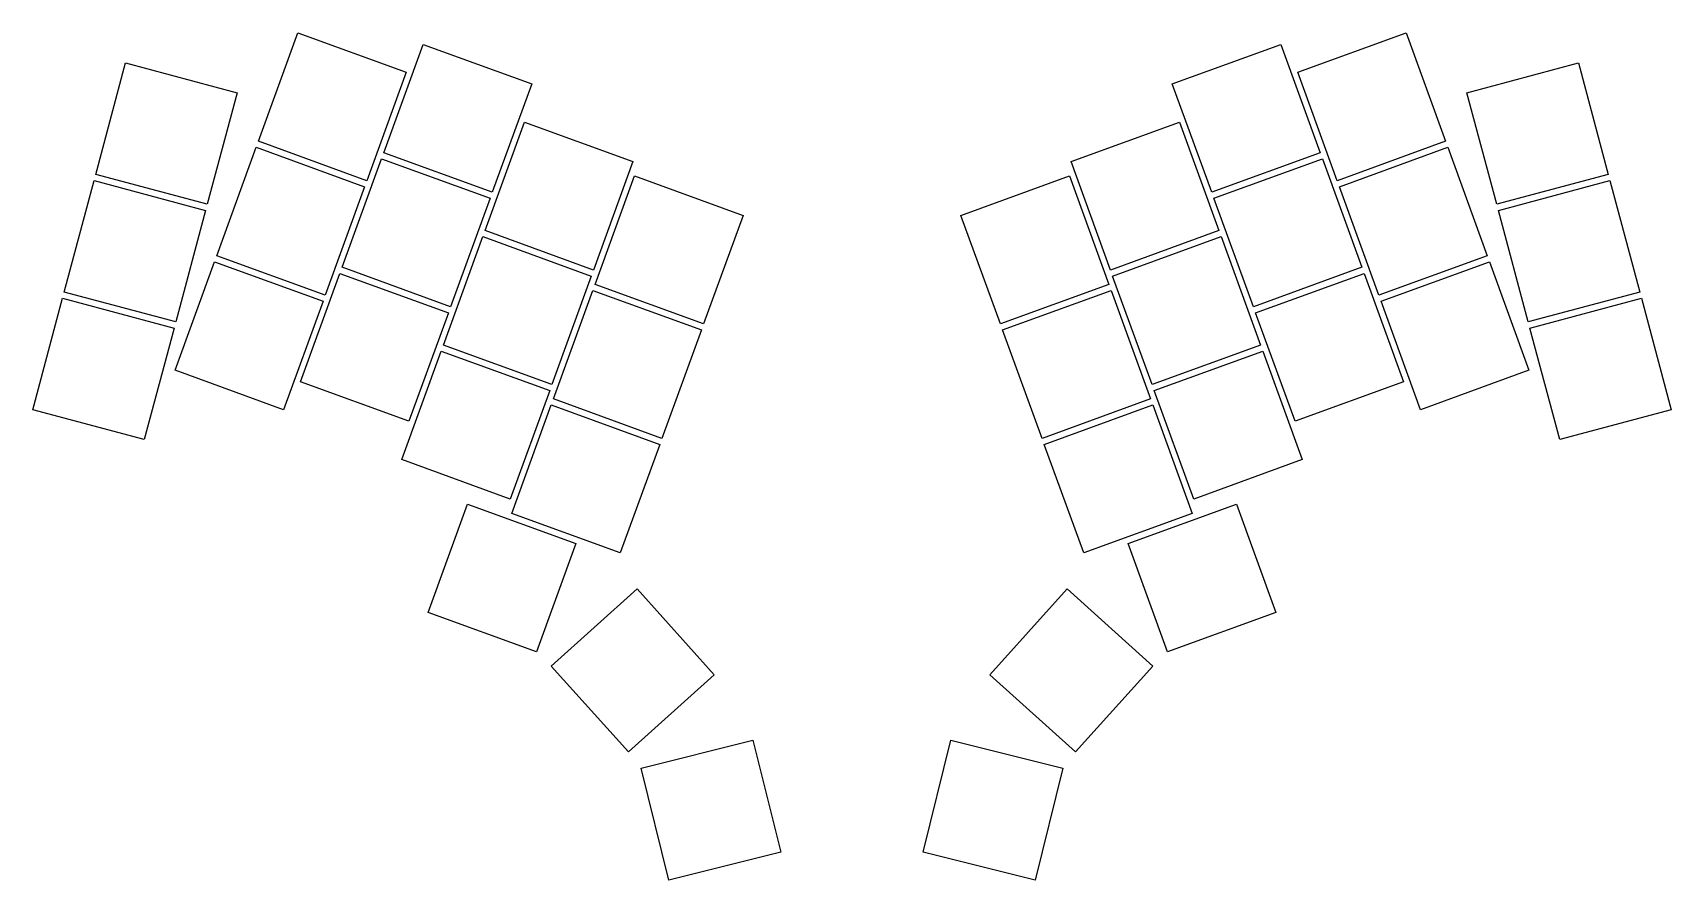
# Model space of a CAD drawing. Header units: millimetres. Extents: x -11 to 245, y -80 to 52.
import ezdxf

# ---------------------------------------------------------------- set-up
doc = ezdxf.new("R2010")
doc.units = ezdxf.units.MM

msp = doc.modelspace()

# ---------------------------------------------------------------- linework, layer by layer
for p, q in [((24.19, 35.51), (30.34, 52.42)), ((30.34, 52.42), (47.26, 46.26)), ((186.33, 46.26), (203.25, 52.42)), ((203.25, 52.42), (209.4, 35.51)), ((43.75, 33.71), (49.91, 50.62)), ((49.91, 50.62), (66.82, 44.46)), ((166.77, 44.46), (183.68, 50.62)), ((183.68, 50.62), (189.84, 33.71)), ((-1.19, 30.34), (3.47, 47.73)), ((3.47, 47.73), (20.86, 43.07)), ((47.26, 46.26), (41.1, 29.35)), ((192.49, 29.35), (186.33, 46.26)), ((212.73, 43.07), (230.12, 47.73)), ((230.12, 47.73), (234.78, 30.34)), ((66.82, 44.46), (60.66, 27.55)), ((172.92, 27.55), (166.77, 44.46)), ((20.86, 43.07), (16.2, 25.68)), ((217.39, 25.68), (212.73, 43.07)), ((59.55, 21.57), (65.71, 38.48)), ((65.71, 38.48), (82.62, 32.33)), ((150.97, 32.33), (167.88, 38.48)), ((167.88, 38.48), (174.04, 21.57)), ((17.69, 17.65), (23.84, 34.57)), ((23.84, 34.57), (40.76, 28.41)), ((41.1, 29.35), (24.19, 35.51)), ((60.66, 27.55), (43.75, 33.71)), ((189.84, 33.71), (172.92, 27.55)), ((209.4, 35.51), (192.49, 29.35)), ((192.83, 28.41), (209.74, 34.57)), ((209.74, 34.57), (215.9, 17.65)), ((37.25, 15.85), (43.41, 32.77)), ((43.41, 32.77), (60.32, 26.61)), ((82.62, 32.33), (76.47, 15.41)), ((157.12, 15.41), (150.97, 32.33)), ((173.27, 26.61), (190.18, 32.77)), ((190.18, 32.77), (196.34, 15.85)), ((-6.11, 11.99), (-1.45, 29.38)), ((-1.45, 29.38), (15.94, 24.72)), ((16.2, 25.68), (-1.19, 30.34)), ((40.76, 28.41), (34.6, 11.5)), ((76.72, 13.19), (82.88, 30.11)), ((82.88, 30.11), (99.79, 23.95)), ((133.8, 23.95), (150.71, 30.11)), ((150.71, 30.11), (156.87, 13.19)), ((198.99, 11.5), (192.83, 28.41)), ((234.78, 30.34), (217.39, 25.68)), ((217.65, 24.72), (235.03, 29.38)), ((235.03, 29.38), (239.69, 11.99)), ((60.32, 26.61), (54.17, 9.7)), ((179.42, 9.7), (173.27, 26.61)), ((15.94, 24.72), (11.28, 7.33)), ((99.79, 23.95), (93.64, 7.04)), ((139.95, 7.04), (133.8, 23.95)), ((222.31, 7.33), (217.65, 24.72)), ((53.05, 3.72), (59.21, 20.63)), ((59.21, 20.63), (76.12, 14.47)), ((76.47, 15.41), (59.55, 21.57)), ((174.04, 21.57), (157.12, 15.41)), ((157.46, 14.47), (174.38, 20.63)), ((174.38, 20.63), (180.53, 3.72)), ((11.19, -0.2), (17.35, 16.71)), ((17.35, 16.71), (34.26, 10.56)), ((34.6, 11.5), (17.69, 17.65)), ((54.17, 9.7), (37.25, 15.85)), ((196.34, 15.85), (179.42, 9.7)), ((215.9, 17.65), (198.99, 11.5)), ((199.33, 10.56), (216.24, 16.71)), ((216.24, 16.71), (222.4, -0.2)), ((30.75, -2), (36.91, 14.91)), ((36.91, 14.91), (53.82, 8.76)), ((76.12, 14.47), (69.97, -2.44)), ((93.64, 7.04), (76.72, 13.19)), ((156.87, 13.19), (139.95, 7.04)), ((163.62, -2.44), (157.46, 14.47)), ((179.76, 8.76), (196.68, 14.91)), ((196.68, 14.91), (202.83, -2)), ((-11.02, -6.36), (-6.36, 11.02)), ((-6.36, 11.02), (11.02, 6.36)), ((11.28, 7.33), (-6.11, 11.99)), ((34.26, 10.56), (28.1, -6.36)), ((70.22, -4.66), (76.38, 12.25)), ((76.38, 12.25), (93.29, 6.1)), ((140.29, 6.1), (157.21, 12.25)), ((157.21, 12.25), (163.36, -4.66)), ((205.48, -6.36), (199.33, 10.56)), ((239.69, 11.99), (222.31, 7.33)), ((222.57, 6.36), (239.95, 11.02)), ((239.95, 11.02), (244.61, -6.36)), ((53.82, 8.76), (47.67, -8.16)), ((185.92, -8.16), (179.76, 8.76)), ((11.02, 6.36), (6.36, -11.02)), ((93.29, 6.1), (87.14, -10.82)), ((146.45, -10.82), (140.29, 6.1)), ((227.22, -11.02), (222.57, 6.36)), ((46.56, -14.14), (52.71, 2.78)), ((52.71, 2.78), (69.63, -3.38)), ((69.97, -2.44), (53.05, 3.72)), ((180.53, 3.72), (163.62, -2.44)), ((163.96, -3.38), (180.88, 2.78)), ((180.88, 2.78), (187.03, -14.14)), ((28.1, -6.36), (11.19, -0.2)), ((47.67, -8.16), (30.75, -2)), ((202.83, -2), (185.92, -8.16)), ((222.4, -0.2), (205.48, -6.36)), ((69.63, -3.38), (63.47, -20.3)), ((87.14, -10.82), (70.22, -4.66)), ((163.36, -4.66), (146.45, -10.82)), ((170.12, -20.3), (163.96, -3.38)), ((6.36, -11.02), (-11.02, -6.36)), ((63.73, -22.52), (69.88, -5.6)), ((69.88, -5.6), (86.8, -11.76)), ((146.79, -11.76), (163.71, -5.6)), ((163.71, -5.6), (169.86, -22.52)), ((244.61, -6.36), (227.22, -11.02)), ((86.8, -11.76), (80.64, -28.67)), ((152.95, -28.67), (146.79, -11.76)), ((63.47, -20.3), (46.56, -14.14)), ((187.03, -14.14), (170.12, -20.3)), ((50.65, -37.98), (56.81, -21.06)), ((56.81, -21.06), (73.72, -27.22)), ((80.64, -28.67), (63.73, -22.52)), ((169.86, -22.52), (152.95, -28.67)), ((159.87, -27.22), (176.78, -21.06)), ((176.78, -21.06), (182.94, -37.98)), ((73.72, -27.22), (67.56, -44.13)), ((166.02, -44.13), (159.87, -27.22)), ((69.87, -46.35), (83.25, -34.3)), ((83.25, -34.3), (95.29, -47.68)), ((138.29, -47.68), (150.34, -34.3)), ((150.34, -34.3), (163.71, -46.35)), ((67.56, -44.13), (50.65, -37.98)), ((182.94, -37.98), (166.02, -44.13)), ((81.92, -59.72), (69.87, -46.35)), ((95.29, -47.68), (81.92, -59.72)), ((151.67, -59.72), (138.29, -47.68)), ((163.71, -46.35), (151.67, -59.72)), ((83.88, -62.25), (101.34, -57.9)), ((101.34, -57.9), (105.7, -75.36)), ((127.89, -75.36), (132.24, -57.9)), ((132.24, -57.9), (149.71, -62.25)), ((88.23, -79.72), (83.88, -62.25)), ((149.71, -62.25), (145.35, -79.72)), ((105.7, -75.36), (88.23, -79.72)), ((145.35, -79.72), (127.89, -75.36))]:
    msp.add_line(p, q)

doc.saveas('drawing.dxf')
